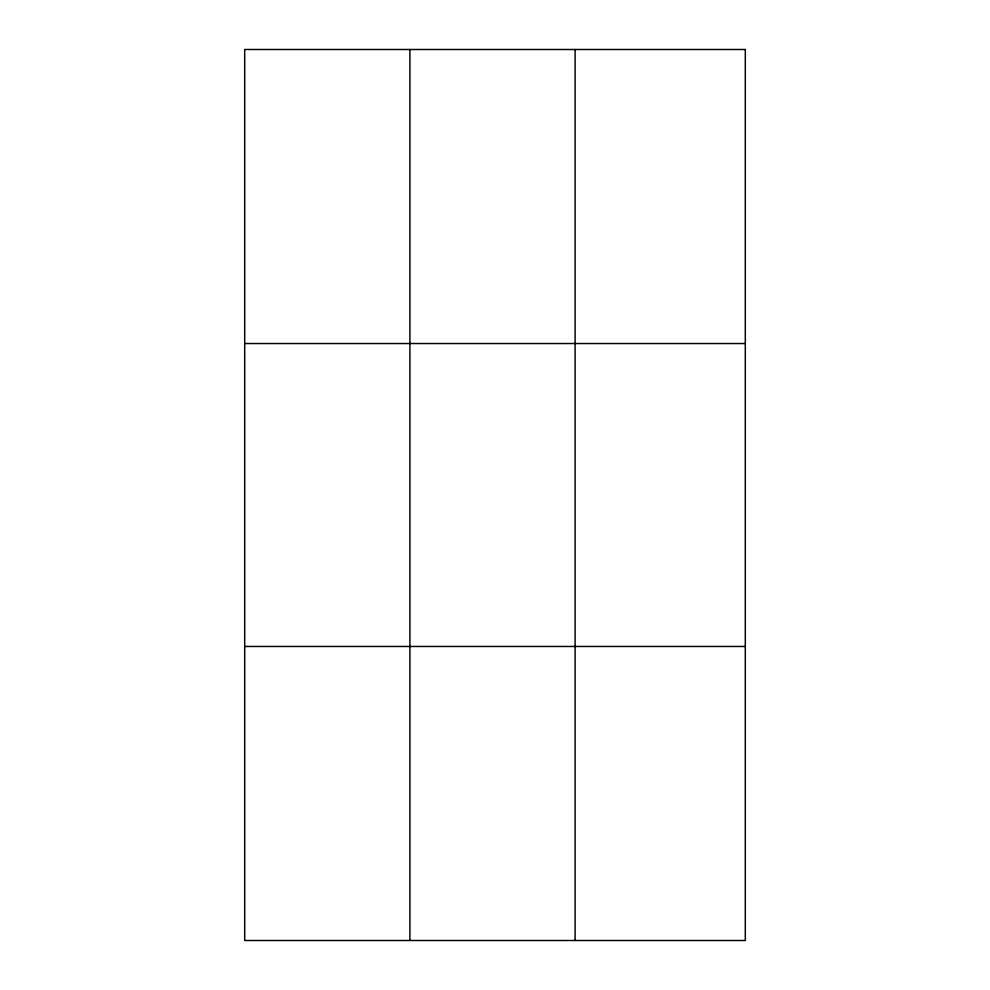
<?xml version="1.0" encoding="UTF-8"?>
<svg xmlns="http://www.w3.org/2000/svg" width="990" height="990" viewBox="0 0 990 990"><rect width="100%" height="100%" fill="white"/><g stroke="black" fill="none" stroke-linecap="round" stroke-linejoin="round"><path stroke-width="1.49" d="M409.897 940.5L409.897 49.5M575.103 940.5L575.103 49.5M244.691 343.53L745.309 343.53M244.691 646.47L745.309 646.47M745.309 49.5L244.691 49.5L244.691 940.5L745.309 940.5L745.309 49.5"/></g></svg>
